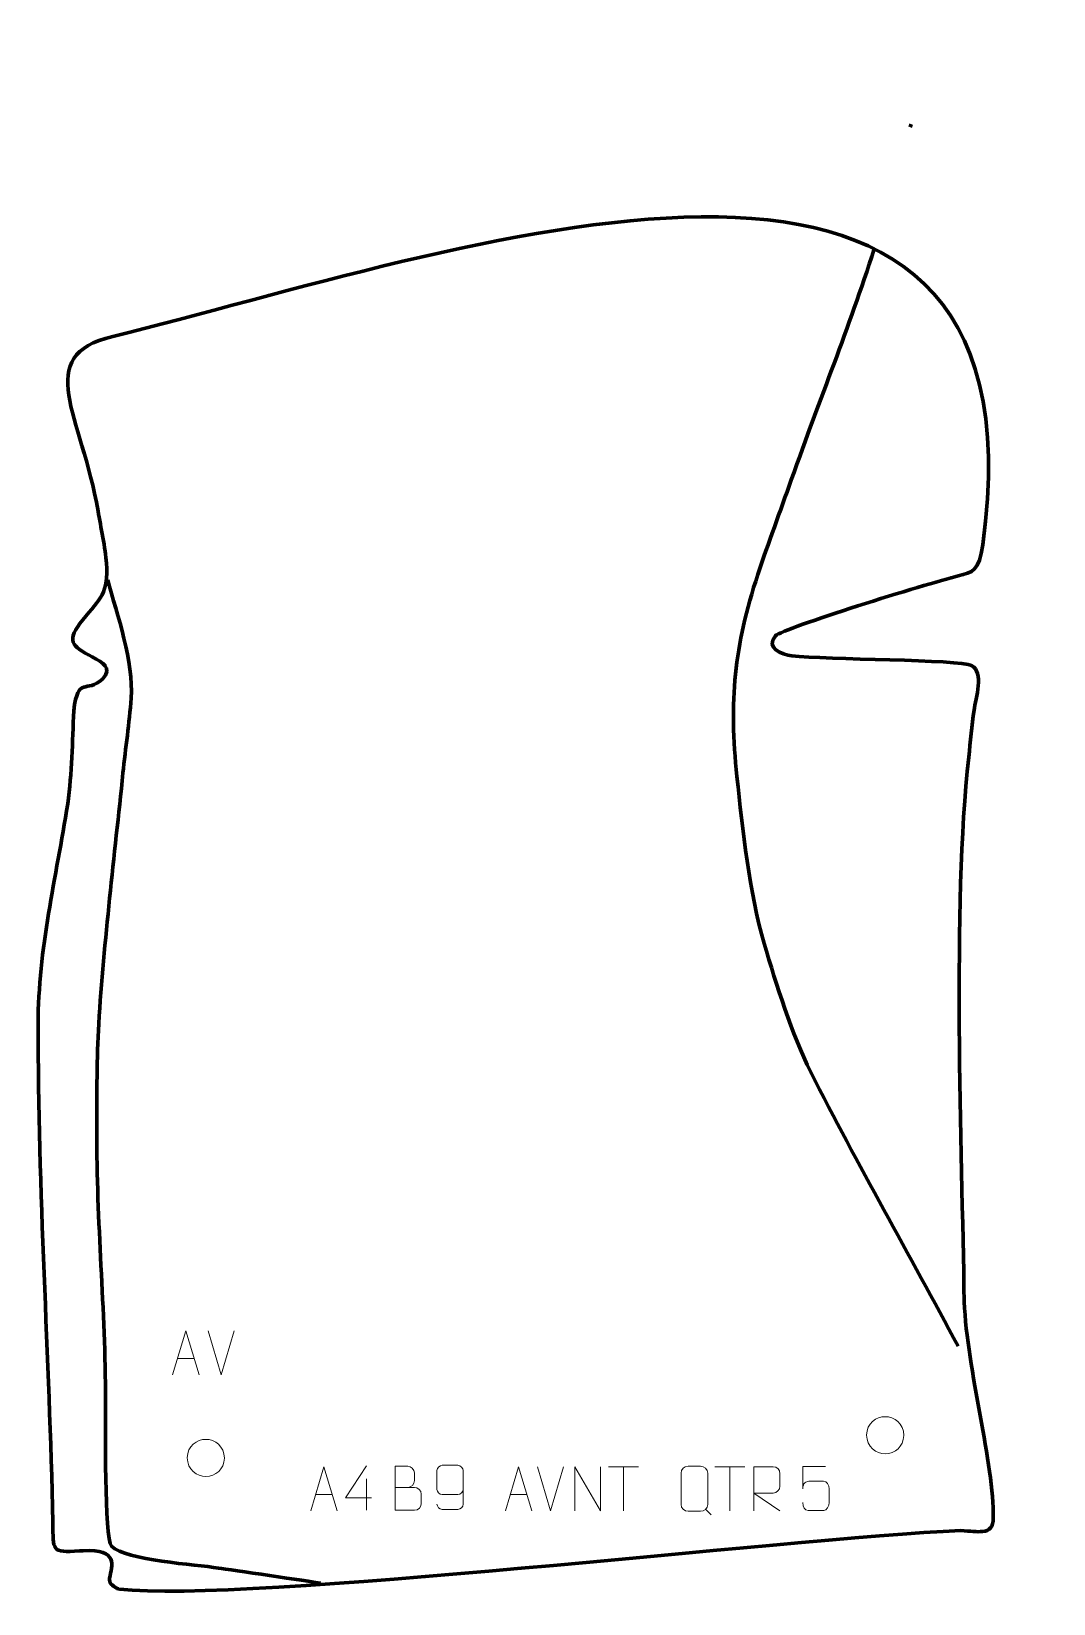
# Model space of a CAD drawing. Header units: millimetres. Extents: x -522 to 55, y 50 to 939.
import ezdxf

# ---------------------------------------------------------------- set-up
doc = ezdxf.new("R2010")
doc.units = ezdxf.units.MM
doc.header["$MEASUREMENT"] = 0
doc.layers.add('layer 2', color=7, linetype='Continuous')
doc.layers.add('layer 3', color=7, linetype='Continuous')

msp = doc.modelspace()

# ---------------------------------------------------------------- linework, layer by layer
at = {"layer": 'layer 2', "color": 142, "lineweight": 158}
msp.add_open_spline([(-25.718, 884.913), (-25.718, 884.913), (-25.2709, 886.6534), (-25.2709, 886.6534)], degree=3, dxfattribs=at)
for points, knots in [([(1.3644, 195.8642), (-26.3739, 247.3948), (-55.4697, 298.6296), (-81.9369, 350.7841), (-81.9369, 350.7841), (-92.8341, 372.7821), (-101.2909, 399.9335), (-108.3207, 423.5658), (-108.3207, 423.5658), (-116.6879, 452.5726), (-120.4621, 487.6693), (-123.6786, 517.8597), (-123.6786, 517.8597), (-128.1788, 560.0991), (-125.3344, 591.759), (-111.8469, 632.0931), (-111.8469, 632.0931), (-105.8619, 649.9913), (-99.3253, 667.7059), (-93.0028, 685.487), (-93.0028, 685.487), (-75.818, 733.8459), (-61.2071, 769.2954), (-46.0663, 816.0454)], [0, 0, 0, 0, 0.14285714, 0.14285714, 0.14285714, 0.14285714, 0.28571429, 0.28571429, 0.28571429, 0.28571429, 0.42857143, 0.42857143, 0.42857143, 0.42857143, 0.57142857, 0.57142857, 0.57142857, 0.57142857, 0.71428571, 0.71428571, 0.71428571, 0.71428571, 1, 1, 1, 1]), ([(-479.2343, 629.1376), (-473.943, 608.8922), (-464.4662, 582.8659), (-466.0131, 562.1547), (-466.0131, 562.1547), (-467.0394, 548.413), (-469.2035, 533.7943), (-470.6326, 519.8937), (-470.6326, 519.8937), (-475.4545, 472.9906), (-481.3732, 425.1466), (-484.3446, 378.1658), (-484.3446, 378.1658), (-485.5889, 358.4913), (-485.3156, 338.693), (-485.4114, 318.9853), (-485.4114, 318.9853), (-485.4114, 318.9853), (-485.4194, 317.5167), (-485.4194, 317.5167), (-485.4194, 317.5167), (-485.7248, 266.7834), (-480.4541, 216.1816), (-480.5342, 165.4329), (-480.5342, 165.4329), (-480.5342, 165.4329), (-480.5366, 163.9196), (-480.5366, 163.9196), (-480.5366, 163.9196), (-480.5887, 152.8795), (-481.2388, 87.5822), (-477.0638, 82.8543), (-477.0638, 82.8543), (-468.8555, 74.8708), (-429.7403, 72.5402), (-416.6493, 70.5812), (-416.6493, 70.5812), (-410.3452, 69.6378), (-365.2389, 63.0076), (-358.9368, 62.0468)], [0, 0, 0, 0, 0.09090909, 0.09090909, 0.09090909, 0.09090909, 0.18181818, 0.18181818, 0.18181818, 0.18181818, 0.27272727, 0.27272727, 0.27272727, 0.27272727, 0.36363636, 0.36363636, 0.36363636, 0.36363636, 0.45454545, 0.45454545, 0.45454545, 0.45454545, 0.54545455, 0.54545455, 0.54545455, 0.54545455, 0.63636364, 0.63636364, 0.63636364, 0.63636364, 0.72727273, 0.72727273, 0.72727273, 0.72727273, 0.81818182, 0.81818182, 0.81818182, 0.81818182, 1, 1, 1, 1])]:
    msp.add_open_spline(points, degree=3, knots=knots, dxfattribs=at)
at = {"layer": 'layer 2', "color": 250, "lineweight": 9}
for points, knots in [([(-442.5751, 179.6899), (-442.5751, 179.6899), (-435.2041, 204.6434), (-435.2041, 204.6434), (-435.2041, 204.6434), (-435.2041, 204.6434), (-427.6342, 179.6899), (-427.6342, 179.6899)], [0, 0, 0, 0, 0.33333333, 0.33333333, 0.33333333, 0.33333333, 1, 1, 1, 1]), ([(-50.3906, 145.7191), (-50.3199, 152.3595), (-45.0459, 156.2055), (-39.8906, 156.1085), (-39.8906, 156.1085), (-34.7353, 156.2055), (-29.4613, 152.1421), (-29.3906, 145.5017), (-29.3906, 145.5017), (-29.7608, 139.1724), (-34.2027, 135.1417), (-39.8906, 135.1123), (-39.8906, 135.1123), (-45.0459, 135.0153), (-50.3199, 139.0787), (-50.3906, 145.7191)], [0, 0, 0, 0, 0.2, 0.2, 0.2, 0.2, 0.4, 0.4, 0.4, 0.4, 0.6, 0.6, 0.6, 0.6, 1, 1, 1, 1]), ([(-434.3009, 132.8867), (-434.2302, 139.5271), (-428.9562, 143.3731), (-423.8009, 143.2761), (-423.8009, 143.2761), (-418.6456, 143.3731), (-413.3716, 139.3097), (-413.3009, 132.6693), (-413.3009, 132.6693), (-413.6711, 126.34), (-418.113, 122.3093), (-423.8009, 122.2799), (-423.8009, 122.2799), (-428.9562, 122.1829), (-434.2302, 126.2463), (-434.3009, 132.8867)], [0, 0, 0, 0, 0.2, 0.2, 0.2, 0.2, 0.4, 0.4, 0.4, 0.4, 0.6, 0.6, 0.6, 0.6, 1, 1, 1, 1]), ([(-364.5287, 102.8397), (-364.5287, 102.8397), (-357.1577, 127.7932), (-357.1577, 127.7932), (-357.1577, 127.7932), (-357.1577, 127.7932), (-349.5878, 102.8397), (-349.5878, 102.8397)], [0, 0, 0, 0, 0.33333333, 0.33333333, 0.33333333, 0.33333333, 1, 1, 1, 1]), ([(-330.1252, 110.1997), (-330.1252, 110.1997), (-344.9469, 110.1997), (-344.9469, 110.1997), (-344.9469, 110.1997), (-344.9469, 110.1997), (-333.0693, 128.2702), (-333.0693, 128.2702)], [0, 0, 0, 0, 0.33333333, 0.33333333, 0.33333333, 0.33333333, 1, 1, 1, 1]), ([(-316.8235, 116.1589), (-313.1849, 116.1593), (-309.5978, 116.1593), (-305.9584, 116.1589), (-305.9584, 116.1589), (-303.983, 116.1416), (-302.0594, 114.4055), (-302.0594, 112.3559), (-302.0594, 112.3559), (-302.0598, 111.2273), (-302.0598, 108.1779), (-302.0594, 107.049), (-302.0594, 107.049), (-302.0418, 105.1911), (-303.5839, 103.1772), (-305.9054, 103.1941), (-305.9054, 103.1941), (-309.5452, 103.1945), (-313.1846, 103.1945), (-316.8235, 103.1941), (-316.8235, 103.1941), (-316.8235, 111.5124), (-316.8235, 119.8302), (-316.8235, 128.1477), (-316.8235, 128.1477), (-314.4498, 128.1477), (-312.0757, 128.1477), (-309.7015, 128.1477), (-309.7015, 128.1477), (-308.0207, 128.1653), (-305.9239, 126.2548), (-305.9062, 124.2924), (-305.9062, 124.2924), (-305.9066, 122.2263), (-305.9066, 122.0803), (-305.9062, 120.0138), (-305.9062, 120.0138), (-305.8889, 117.9477), (-307.7434, 116.1416), (-309.7534, 116.1589)], [0, 0, 0, 0, 0.09090909, 0.09090909, 0.09090909, 0.09090909, 0.18181818, 0.18181818, 0.18181818, 0.18181818, 0.27272727, 0.27272727, 0.27272727, 0.27272727, 0.36363636, 0.36363636, 0.36363636, 0.36363636, 0.45454545, 0.45454545, 0.45454545, 0.45454545, 0.54545455, 0.54545455, 0.54545455, 0.54545455, 0.63636364, 0.63636364, 0.63636364, 0.63636364, 0.72727273, 0.72727273, 0.72727273, 0.72727273, 0.81818182, 0.81818182, 0.81818182, 0.81818182, 1, 1, 1, 1]), ([(-293.236, 106.6655), (-293.2119, 105.326), (-291.8557, 103.6727), (-290.2838, 103.7071), (-290.2838, 103.7071), (-287.299, 103.7074), (-284.3138, 103.7074), (-281.3284, 103.7071), (-281.3284, 103.7071), (-280.1093, 103.6921), (-278.3811, 105.1297), (-278.3761, 106.6655), (-278.3761, 106.6655), (-278.3764, 113.0259), (-278.3764, 119.3867), (-278.3761, 125.7475), (-278.3761, 125.7475), (-278.3808, 126.9104), (-280.1093, 128.6815), (-281.3284, 128.7059), (-281.3284, 128.7059), (-284.3138, 128.7056), (-287.299, 128.7056), (-290.2838, 128.7059), (-290.2838, 128.7059), (-291.5619, 128.6621), (-293.2316, 127.0476), (-293.236, 125.7475), (-293.236, 125.7475), (-293.236, 122.1641), (-293.236, 118.5811), (-293.236, 114.9983), (-293.236, 114.9983), (-293.1975, 113.5201), (-291.6148, 112.0872), (-290.2838, 112.0893), (-290.2838, 112.0893), (-287.299, 112.089), (-284.3138, 112.089), (-281.3284, 112.0893), (-281.3284, 112.0893), (-279.9989, 112.0843), (-278.3559, 113.5915), (-278.3976, 115.0201)], [0, 0, 0, 0, 0.08333333, 0.08333333, 0.08333333, 0.08333333, 0.16666667, 0.16666667, 0.16666667, 0.16666667, 0.25, 0.25, 0.25, 0.25, 0.33333333, 0.33333333, 0.33333333, 0.33333333, 0.41666667, 0.41666667, 0.41666667, 0.41666667, 0.5, 0.5, 0.5, 0.5, 0.58333333, 0.58333333, 0.58333333, 0.58333333, 0.66666667, 0.66666667, 0.66666667, 0.66666667, 0.75, 0.75, 0.75, 0.75, 0.83333333, 0.83333333, 0.83333333, 0.83333333, 1, 1, 1, 1]), ([(-254.5287, 102.8397), (-254.5287, 102.8397), (-247.1577, 127.7932), (-247.1577, 127.7932), (-247.1577, 127.7932), (-247.1577, 127.7932), (-239.5878, 102.8397), (-239.5878, 102.8397)], [0, 0, 0, 0, 0.33333333, 0.33333333, 0.33333333, 0.33333333, 1, 1, 1, 1]), ([(-215.3855, 102.8397), (-215.3855, 102.8397), (-215.3855, 127.7932), (-215.3855, 127.7932), (-215.3855, 127.7932), (-215.3855, 127.7932), (-200.7307, 102.8397), (-200.7307, 102.8397), (-200.7307, 102.8397), (-200.7307, 102.8397), (-200.7307, 127.7932), (-200.7307, 127.7932)], [0, 0, 0, 0, 0.25, 0.25, 0.25, 0.25, 0.5, 0.5, 0.5, 0.5, 1, 1, 1, 1]), ([(-151.3139, 128.0702), (-148.9461, 128.0702), (-146.5781, 128.0702), (-144.2101, 128.0702), (-144.2101, 128.0702), (-142.2283, 128.1064), (-140.201, 126.5879), (-140.1739, 124.1063), (-140.1739, 124.1063), (-140.1742, 118.2557), (-140.1742, 112.4048), (-140.1739, 106.5534), (-140.1739, 106.5534), (-140.3161, 104.1881), (-142.0236, 102.6818), (-144.2101, 102.6708), (-144.2101, 102.6708), (-146.5841, 102.6713), (-148.9579, 102.6713), (-151.3314, 102.6708), (-151.3314, 102.6708), (-153.2913, 102.5636), (-155.2991, 104.4821), (-155.2876, 106.5358), (-155.2876, 106.5358), (-155.2873, 112.4098), (-155.2873, 118.2836), (-155.2876, 124.157), (-155.2876, 124.157), (-155.2833, 126.3336), (-153.5051, 128.0839), (-151.3139, 128.0702)], [0, 0, 0, 0, 0.11111111, 0.11111111, 0.11111111, 0.11111111, 0.22222222, 0.22222222, 0.22222222, 0.22222222, 0.33333333, 0.33333333, 0.33333333, 0.33333333, 0.44444444, 0.44444444, 0.44444444, 0.44444444, 0.55555556, 0.55555556, 0.55555556, 0.55555556, 0.66666667, 0.66666667, 0.66666667, 0.66666667, 0.77777778, 0.77777778, 0.77777778, 0.77777778, 1, 1, 1, 1]), ([(-114.0626, 102.8397), (-114.0626, 102.8397), (-114.0626, 127.7932), (-114.0626, 127.7932), (-114.0626, 127.7932), (-110.4678, 127.7932), (-106.8723, 127.7932), (-103.2771, 127.7932), (-103.2771, 127.7932), (-100.9518, 127.7555), (-99.3945, 126.2655), (-99.3986, 123.8991), (-99.3986, 123.8991), (-99.399, 121.8636), (-99.399, 118.8042), (-99.3986, 116.7682), (-99.3986, 116.7682), (-99.4051, 114.8927), (-101.2174, 112.9509), (-103.2269, 112.9318), (-103.2269, 112.9318), (-103.2269, 112.9318), (-114.0626, 112.9318), (-114.0626, 112.9318), (-114.0626, 112.9318), (-114.0626, 112.9318), (-99.4079, 102.8397), (-99.4079, 102.8397)], [0, 0, 0, 0, 0.125, 0.125, 0.125, 0.125, 0.25, 0.25, 0.25, 0.25, 0.375, 0.375, 0.375, 0.375, 0.5, 0.5, 0.5, 0.5, 0.625, 0.625, 0.625, 0.625, 0.75, 0.75, 0.75, 0.75, 1, 1, 1, 1]), ([(-73.6132, 127.9751), (-73.6132, 127.9751), (-86.4649, 127.9751), (-86.4649, 127.9751), (-86.4649, 127.9751), (-86.4646, 123.7445), (-86.4646, 119.5136), (-86.4649, 115.2824), (-86.4649, 115.2824), (-86.4652, 118.5925), (-84.8342, 119.6643), (-82.0222, 119.7248), (-82.0222, 119.7248), (-79.5826, 119.7251), (-77.1431, 119.7251), (-74.7039, 119.7248), (-74.7039, 119.7248), (-73.0541, 119.7316), (-71.5792, 117.3511), (-71.5507, 115.2824), (-71.5507, 115.2824), (-71.551, 112.6951), (-71.551, 110.1075), (-71.5507, 107.5198), (-71.5507, 107.5198), (-71.5045, 105.5604), (-73.0039, 103.1241), (-74.6298, 103.0656), (-74.6298, 103.0656), (-76.5863, 103.0659), (-81.4813, 103.0659), (-83.4383, 103.0656), (-83.4383, 103.0656), (-85.2838, 103.0568), (-86.3909, 105.0216), (-86.4117, 107.5727)], [0, 0, 0, 0, 0.1, 0.1, 0.1, 0.1, 0.2, 0.2, 0.2, 0.2, 0.3, 0.3, 0.3, 0.3, 0.4, 0.4, 0.4, 0.4, 0.5, 0.5, 0.5, 0.5, 0.6, 0.6, 0.6, 0.6, 0.7, 0.7, 0.7, 0.7, 0.8, 0.8, 0.8, 0.8, 1, 1, 1, 1])]:
    msp.add_open_spline(points, degree=3, knots=knots, dxfattribs=at)
for points in [[(-415.2156, 179.6826), (-415.2156, 179.6826), (-422.5374, 204.6362), (-422.5374, 204.6362)], [(-407.8937, 204.6362), (-407.8937, 204.6362), (-415.2155, 179.6826), (-415.2155, 179.6826)], [(-439.8525, 188.9393), (-439.8525, 188.9393), (-430.3568, 188.9393), (-430.3568, 188.9393)], [(-229.0582, 102.8396), (-229.0582, 102.8396), (-236.38, 127.7932), (-236.38, 127.7932)], [(-221.7363, 127.7932), (-221.7363, 127.7932), (-229.0581, 102.8396), (-229.0581, 102.8396)], [(-196.2243, 127.7697), (-196.2243, 127.7697), (-179.2371, 127.7697), (-179.2371, 127.7697)], [(-187.7305, 102.8397), (-187.7305, 102.8397), (-187.7305, 127.7932), (-187.7305, 127.7932)], [(-136.2243, 127.7697), (-136.2243, 127.7697), (-119.2371, 127.7697), (-119.2371, 127.7697)], [(-127.7305, 102.8397), (-127.7305, 102.8397), (-127.7305, 127.7932), (-127.7305, 127.7932)], [(-333.0693, 120.9608), (-333.0693, 120.9608), (-333.0693, 103.2961), (-333.0693, 103.2961)], [(-361.8061, 112.0891), (-361.8061, 112.0891), (-352.3104, 112.0891), (-352.3104, 112.0891)], [(-251.8061, 112.0891), (-251.8061, 112.0891), (-242.3104, 112.0891), (-242.3104, 112.0891)], [(-141.3838, 103.7688), (-141.3838, 103.7688), (-138.1736, 100.5619), (-138.1736, 100.5619)]]:
    msp.add_open_spline(points, degree=3, dxfattribs=at)
at = {"layer": 'layer 3', "color": 242, "lineweight": 158}
msp.add_open_spline([(-474.2862, 59.2838), (-476.4913, 60.5765), (-478.7434, 61.9946), (-478.2276, 64.8388), (-478.2276, 64.8388), (-476.9367, 71.9573), (-472.6714, 81.3822), (-493.2002, 80.336), (-493.2002, 80.336), (-493.8829, 80.3012), (-494.5737, 80.2779), (-495.2574, 80.2489), (-495.2574, 80.2489), (-511.3094, 79.1805), (-509.9719, 80.114), (-510.2649, 96.3065), (-510.2649, 96.3065), (-512.2483, 190.1937), (-518.6857, 283.9715), (-518.6021, 377.865), (-518.6021, 377.865), (-518.5645, 420.1649), (-508.3966, 460.9484), (-501.8871, 502.3968), (-501.8871, 502.3968), (-499.3479, 520.2688), (-499.2148, 537.1538), (-498.4314, 555.0739), (-498.4314, 555.0739), (-495.936, 575.446), (-491.2913, 564.2625), (-482.1677, 572.9951), (-482.1677, 572.9951), (-476.2652, 579.4692), (-482.1191, 582.2849), (-488.0518, 585.4502), (-488.0518, 585.4502), (-499.9502, 591.7984), (-502.99, 594.4806), (-493.3509, 606.4396), (-493.3509, 606.4396), (-483.4258, 618.4454), (-478.7641, 621.5977), (-479.9667, 638.4258), (-479.9667, 638.4258), (-480.5614, 646.7479), (-483.2332, 659.198), (-484.7006, 667.8317), (-484.7006, 667.8317), (-494.0455, 722.4037), (-522.3612, 755.3385), (-476.3244, 766.6502), (-476.3244, 766.6502), (-285.058, 813.6462), (55.2341, 938.9645), (15.2079, 648.9185), (15.2079, 648.9185), (13.1439, 633.962), (9.4845, 633.2845), (1.3817, 631.252), (1.3817, 631.252), (-16.6339, 626.733), (-97.3642, 601.9075), (-101.8928, 597.3999), (-101.8928, 597.3999), (-107.819, 590.3484), (-98.4789, 586.8701), (-92.6631, 586.1113), (-92.6631, 586.1113), (-73.743, 583.8431), (2.2421, 584.1172), (8.9396, 580.6039), (8.9396, 580.6039), (16.0142, 576.8928), (11.2639, 562.0088), (10.3331, 555.4041), (10.3331, 555.4041), (9.0922, 546.5987), (8.2804, 537.6481), (7.2989, 528.8024), (7.2989, 528.8024), (-2.1118, 444.9378), (3.3592, 308.787), (4.7546, 220.9877), (4.7546, 220.9877), (6.2886, 182.9068), (21.8388, 128.5494), (21.1609, 98.8763), (21.1609, 98.8763), (21.0405, 93.6139), (19.1811, 91.6818), (15.0534, 91.2265), (15.0534, 91.2265), (12.1503, 90.9063), (8.1247, 91.3164), (2.7928, 91.8122), (2.7928, 91.8122), (-96.0478, 87.1414), (-402.3036, 50.4924), (-472.6686, 58.6997), (-472.6686, 58.6997), (-473.1742, 58.7586), (-473.6877, 58.9329), (-474.2862, 59.2838)], degree=3, knots=[0, 0, 0, 0, 0.03703704, 0.03703704, 0.03703704, 0.03703704, 0.07407407, 0.07407407, 0.07407407, 0.07407407, 0.11111111, 0.11111111, 0.11111111, 0.11111111, 0.14814815, 0.14814815, 0.14814815, 0.14814815, 0.18518519, 0.18518519, 0.18518519, 0.18518519, 0.22222222, 0.22222222, 0.22222222, 0.22222222, 0.25925926, 0.25925926, 0.25925926, 0.25925926, 0.2962963, 0.2962963, 0.2962963, 0.2962963, 0.33333333, 0.33333333, 0.33333333, 0.33333333, 0.37037037, 0.37037037, 0.37037037, 0.37037037, 0.40740741, 0.40740741, 0.40740741, 0.40740741, 0.44444444, 0.44444444, 0.44444444, 0.44444444, 0.48148148, 0.48148148, 0.48148148, 0.48148148, 0.51851852, 0.51851852, 0.51851852, 0.51851852, 0.55555556, 0.55555556, 0.55555556, 0.55555556, 0.59259259, 0.59259259, 0.59259259, 0.59259259, 0.62962963, 0.62962963, 0.62962963, 0.62962963, 0.66666667, 0.66666667, 0.66666667, 0.66666667, 0.7037037, 0.7037037, 0.7037037, 0.7037037, 0.74074074, 0.74074074, 0.74074074, 0.74074074, 0.77777778, 0.77777778, 0.77777778, 0.77777778, 0.81481481, 0.81481481, 0.81481481, 0.81481481, 0.85185185, 0.85185185, 0.85185185, 0.85185185, 0.88888889, 0.88888889, 0.88888889, 0.88888889, 0.92592593, 0.92592593, 0.92592593, 0.92592593, 1, 1, 1, 1], dxfattribs=at)

doc.saveas('drawing.dxf')
